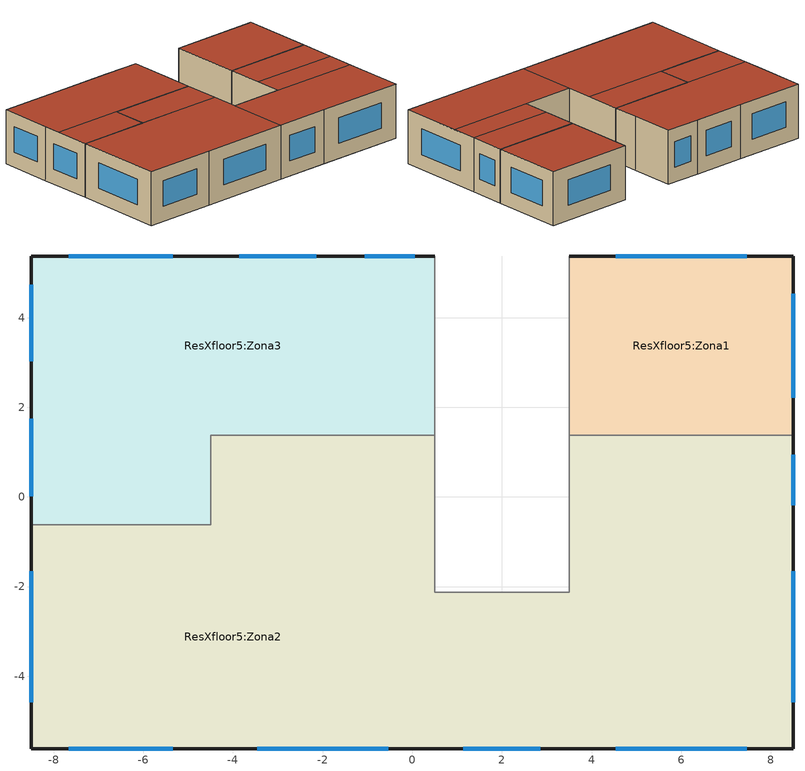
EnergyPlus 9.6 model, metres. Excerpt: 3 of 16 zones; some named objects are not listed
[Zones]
ResXfloor5:Zona3
 floor to ResXfloor4:Zona3 (Pavimento interno di progetto_Reversed_Rev): -4.5,-0.62 -8.5,-0.62 -8.5,1.38 -4.5,1.38 z12; 0.5,1.38 -8.5,1.38 -8.5,5.38 0.5,5.38 z12
 wall outside (_wall_MOD): 0.5,5.38 -1.5,5.38 -4.5,5.38 -8.5,5.38 -8.5,2.38 -8.5,-0.62 z12:15
 wall to ResXfloor5:Zona2 (115mm single leaf brick (plastered both sides)): -8.5,-0.62 -6,-0.62 -4.5,-0.62 -4.5,1.38 -1.5,1.38 0.5,1.38 z12:15
 wall to StairXnoHVAC:Zona1 (Parete semi-esposta di progetto): 0.5,1.38 0.5,2.88 0.5,5.38 z12:15
 window (Dbl LoE (e2=.1) Clr 6mm/13mm Arg - 1001): 0.06,5.38 -1.06,5.38 / -2.14,5.38 -3.86,5.38 / -5.34,5.38 -7.66,5.38 / -8.5,4.74 -8.5,3.02 / -8.5,1.74 -8.5,0.02 z12.84:14.26
 roof outside (_FlatRoof_mod): -8.5,-0.62 -4.5,-0.62 -4.5,1.38 -8.5,1.38 z15; -8.5,1.38 0.5,1.38 0.5,5.38 -8.5,5.38 z15
ResXfloor5:Zona2
 floor to ResXfloor4:Zona2 (Pavimento interno di progetto_Reversed_Rev): 8.5,-2.12 3.5,-2.12 3.5,1.38 8.5,1.38 z12; 8.5,-5.62 0.5,-5.62 0.5,-2.12 8.5,-2.12 z12; 0.5,-0.62 -4.5,-0.62 -4.5,1.38 0.5,1.38 z12; 0.5,-5.62 -8.5,-5.62 -8.5,-0.62 0.5,-0.62 z12
 wall outside (_wall_MOD): -8.5,-0.62 -8.5,-5.62 -4.5,-5.62 0.5,-5.62 3.5,-5.62 8.5,-5.62 8.5,-0.62 8.5,1.38 z12:15
 wall to StairXnoHVAC:Zona1 (Parete semi-esposta di progetto): 3.5,1.38 3.5,-2.12 0.5,-2.12 0.5,1.38 z12:15
 wall to ResXfloor5:Zona1 (115mm single leaf brick (plastered both sides)): 8.5,1.38 3.5,1.38 z12:15
 window (Dbl LoE (e2=.1) Clr 6mm/13mm Arg - 1001): -8.5,-1.66 -8.5,-4.58 / -7.66,-5.62 -5.34,-5.62 / -3.46,-5.62 -0.54,-5.62 / 1.14,-5.62 2.86,-5.62 / 4.54,-5.62 7.46,-5.62 / 8.5,-4.58 8.5,-1.66 / 8.5,-0.18 8.5,0.94 z12.84:14.26
 roof outside (_FlatRoof_mod): -4.5,-0.62 0.5,-0.62 0.5,1.37 -4.5,1.37 z15; 3.5,-0.62 8.5,-0.62 8.5,1.37 3.5,1.37 z15; 3.5,-2.13 8.5,-2.13 8.5,-0.62 3.5,-0.62 z15; 0.5,-5.63 8.5,-5.63 8.5,-2.13 0.5,-2.13 z15; -8.5,-5.63 0.5,-5.63 0.5,-0.62 -8.5,-0.62 z15
ResXfloor5:Zona1
 floor to ResXfloor4:Zona1 (Pavimento interno di progetto_Reversed_Rev): 8.5,1.38 3.5,1.38 3.5,5.38 8.5,5.38 z12
 wall outside (_wall_MOD): 8.5,1.38 8.5,5.38 3.5,5.38 z12:15
 wall to StairXnoHVAC:Zona1 (Parete semi-esposta di progetto): 3.5,5.38 3.5,1.38 z12:15
 window (Dbl LoE (e2=.1) Clr 6mm/13mm Arg - 1001): 8.5,2.21 8.5,4.54 / 7.46,5.38 4.54,5.38 z12.84:14.26
 roof outside (_FlatRoof_mod): 3.5,1.38 8.5,1.38 8.5,5.38 3.5,5.38 z15
[Building]
Building: North Axis=0; Terrain=Suburbs; Loads Convergence Tolerance Value=0.04; Temperature Convergence Tolerance Value=0.4; Solar Distribution=FullExterior; Maximum Number of Warmup Days=25; Minimum Number of Warmup Days=6
[Site:Location]
Senza titolo (01-01:31-12)  (01-01:31-12): Latitude=45.22; Longitude=7.65; Time Zone=1; Elevation=287
[SizingPeriod:DesignDay] Day of Month=15; Humidity Condition Type=WetBulb; Barometric Pressure=97924.4; Rain Indicator=No; Snow Indicator=No
Name | Month | Day Type | Maximum DryBulb Temperature | Daily DryBulb Temperature Range | Wetbulb or DewPoint at Maximum DryBulb | Wind Speed | Wind Direction | Daylight Saving Time Indicator | Solar Model Indicator | Sky Clearness
Summer Design Day in Senza titolo (01-01:31-12) Giu | 6 | SummerDesignDay | 31.8 | 11.1 | 22.9 | 0 | 0 | Yes | ASHRAEClearSky | 0.98
Summer Design Day in Senza titolo (01-01:31-12) Lug | 7 | SummerDesignDay | 32.1 | 11 | 22.8 | 0 | 0 | Yes | ASHRAEClearSky | 0.98
Summer Design Day in Senza titolo (01-01:31-12) Ago | 8 | SummerDesignDay | 32.8 | 11.5 | 23.5 | 0 | 0 | Yes | ASHRAEClearSky | 0.98
Summer Design Day in Senza titolo (01-01:31-12) Set | 9 | SummerDesignDay | 29 | 11.5 | 20.2 | 0 | 0 | Yes | ASHRAEClearSky | 0.98
Winter Design Day in Senza titolo (01-01:31-12) | 1 | WinterDesignDay | -5.9 | 0 | -5.9 | 0.6 | 300 | No |  | 0
[Site:GroundTemperature:BuildingSurface]
18, 18, 18, 18, 18, 18, 18, 18, 18, 18, 18, 18
[Site:GroundTemperature:FCfactorMethod]
January Ground Temperature=1.99; February Ground Temperature=1.11; March Ground Temperature=2.67; April Ground Temperature=5.12; May Ground Temperature=11.52; June Ground Temperature=16.46; July Ground Temperature=19.79; August Ground Temperature=20.81; September Ground Temperature=19.08; October Ground Temperature=15.24; November Ground Temperature=10.12; December Ground Temperature=5.36
[Site:GroundTemperature:Shallow]
14, 14, 14, 14, 14, 14, 14, 14, 14, 14, 14, 14
[Site:GroundTemperature:Deep]
14, 14, 14, 14, 14, 14, 14, 14, 14, 14, 14, 14
[Site:GroundReflectance]
0.2, 0.2, 0.2, 0.2, 0.2, 0.2, 0.2, 0.2, 0.2, 0.2, 0.2, 0.2
[Site:GroundReflectance:SnowModifier]
2, 2
[Material] Roughness=Rough; Thermal Absorptance=0.9
Name | Thickness | Conductivity | Density | Specific Heat | Solar Absorptance | Visible Absorptance
Cast Concrete (Dense)_.1 | 0.1 | 1.4 | 2100 | 840 | 0.6 | 0.6
Gypsum Plastering_.013 | 0.013 | 0.4 | 1000 | 1000 | 0.5 | 0.5
Brickwork Inner_.115 | 0.115 | 0.62 | 1700 | 800 | 0.7 | 0.7
Brickwork Outer_.1 | 0.1 | 0.84 | 1700 | 800 | 0.7 | 0.7
XPS Extruded Polystyrene  - CO2 Blowing_.0795 | 0.0795 | 0.034 | 35 | 1400 | 0.6 | 0.6
Concrete Block (Medium)_.1 | 0.1 | 0.51 | 1400 | 1000 | 0.6 | 0.6
Cement/plaster/mortar - cement plaster sand aggregate_.015 | 0.015 | 0.72 | 1860 | 840 | 0.6 | 0.6
_Insulation_.0001 | 0.0001 | 0.04 | 15 | 1400 | 0.6 | 0.6
Brick_.06 | 0.06 | 0.72 | 1920 | 840 | 0.6 | 0.6
Concrete Block (Medium)_.13 | 0.13 | 0.51 | 1400 | 1000 | 0.6 | 0.6
Gypsum Plastering_.015 | 0.015 | 0.4 | 1000 | 1000 | 0.5 | 0.5
Asphalt 1_.01 | 0.01 | 0.7 | 2100 | 1000 | 0.85 | 0.9
MW Glass Wool (rolls)_.0001 | 0.0001 | 0.04 | 12 | 840 | 0.6 | 0.6
Cement/plaster/mortar - cement plaster_.04 | 0.04 | 0.72 | 1760 | 840 | 0.6 | 0.6
Concrete cast - dense reinforced_.2 | 0.2 | 1.9 | 2300 | 840 | 0.6 | 0.6
Plasterboard_.013 | 0.013 | 0.25 | 2800 | 896 | 0.5 | 0.5
[Material:NoMass]
9_RVAL_4: Roughness=Rough; Thermal Resistance=0.18; Thermal Absorptance=0.9; Solar Absorptance=0.7; Visible Absorptance=0.7
[WindowMaterial:Glazing] Optical Data Type=SpectralAverage; Thickness=0.006; Infrared Transmittance at Normal Incidence=0; Front Side Infrared Hemispherical Emissivity=0.84; Conductivity=0.9; Dirt Correction Factor for Solar and Visible Transmittance=1
Name | Solar Transmittance at Normal Incidence | Front Side Solar Reflectance at Normal Incidence | Back Side Solar Reflectance at Normal Incidence | Visible Transmittance at Normal Incidence | Front Side Visible Reflectance at Normal Incidence | Back Side Visible Reflectance at Normal Incidence | Back Side Infrared Hemispherical Emissivity
3 | 0.775 | 0.071 | 0.071 | 0.881 | 0.08 | 0.08 | 0.84
42 | 0.6 | 0.17 | 0.22 | 0.84 | 0.055 | 0.078 | 0.1
[WindowMaterial:Gas]
1004: Gas Type=Argon; Thickness=0.013
[WindowMaterial:Blind]
20002: Slat Orientation=Horizontal; Slat Width=0.025; Slat Separation=0.01875; Slat Thickness=0.001; Slat Angle=45; Slat Conductivity=0.9; Slat Beam Solar Transmittance=0; Front Side Slat Beam Solar Reflectance=0.5; Back Side Slat Beam Solar Reflectance=0.5; Slat Diffuse Solar Transmittance=0; Front Side Slat Diffuse Solar Reflectance=0.5; Back Side Slat Diffuse Solar Reflectance=0.5; Slat Beam Visible Transmittance=0; Front Side Slat Beam Visible Reflectance=0.5; Back Side Slat Beam Visible Reflectance=0.5; Slat Diffuse Visible Transmittance=0; Front Side Slat Diffuse Visible Reflectance=0.5; Back Side Slat Diffuse Visible Reflectance=0.5; Slat Infrared Hemispherical Transmittance=0; Front Side Slat Infrared Hemispherical Emissivity=0.9; Back Side Slat Infrared Hemispherical Emissivity=0.9; Blind to Glass Distance=0.05; Blind Top Opening Multiplier=0.5; Blind Bottom Opening Multiplier=0.5; Blind Left Side Opening Multiplier=0.5; Blind Right Side Opening Multiplier=0.5; Minimum Slat Angle=0; Maximum Slat Angle=180
[Construction]
Pavimento interno di progetto_Reversed_Rev; Massa interna di progetto: Cast Concrete (Dense)_.1
115mm single leaf brick (plastered both sides): Gypsum Plastering_.013, Brickwork Inner_.115, Gypsum Plastering_.013
Parete semi-esposta di progetto: Brickwork Outer_.1, XPS Extruded Polystyrene  - CO2 Blowing_.0795, Concrete Block (Medium)_.1, Gypsum Plastering_.013
_wall_MOD: Cement/plaster/mortar - cement plaster sand aggregate_.015, _Insulation_.0001, Brick_.06, 9_RVAL_4, Concrete Block (Medium)_.13, Gypsum Plastering_.015
_FlatRoof_mod: Asphalt 1_.01, MW Glass Wool (rolls)_.0001, Cement/plaster/mortar - cement plaster_.04, Concrete cast - dense reinforced_.2, Plasterboard_.013
Dbl LoE (e2=.1) Clr 6mm/13mm Arg - 1001: 42, 1004, 3
Dbl LoE (e2=.1) Clr 6mm/13mm Arg - 2001: 20002, 42, 1004, 3
[Zone] Type=1; Multiplier=1; Zone Inside Convection Algorithm=TARP; Part of Total Floor Area=Yes
Name | Volume | Floor Area
ResXfloor5:Zona3 | 131.9602 | 43.9867
ResXfloor5:Zona2 | 301.5398 | 100.5133
ResXfloor5:Zona1 | 60 | 20
[WindowShadingControl] Shading Type=ExteriorBlind; Construction with Shading=Dbl LoE (e2=.1) Clr 6mm/13mm Arg - 2001; Shading Control Type=OnIfHighOutdoorAirTempAndHighHorizontalSolar; Schedule=Summer (Northern Hemisphere); Setpoint=24; Shading Control Is Scheduled=Yes; Glare Control Is Active=No; Type of Slat Angle Control for Blinds=FixedSlatAngle; Setpoint 2=120; Multiple Surface Control Type=Group
Name | Zone | Fenestration Surface 1 | Fenestration Surface 2 | Fenestration Surface 3 | Fenestration Surface 4 | Fenestration Surface 5 | Fenestration Surface 6 | Fenestration Surface 7
131001 | ResXfloor5:Zona3 | ResXfloor5:Zona3_Wall_7_0_0_0_0_0_Win | ResXfloor5:Zona3_Wall_8_0_0_0_0_0_Win | ResXfloor5:Zona3_Wall_9_0_0_0_0_0_Win | ResXfloor5:Zona3_Wall_10_0_0_0_0_0_Win | ResXfloor5:Zona3_Wall_11_0_0_0_0_0_Win
141001 | ResXfloor5:Zona2 | ResXfloor5:Zona2_Wall_8_0_0_0_0_0_Win | ResXfloor5:Zona2_Wall_9_0_0_0_0_0_Win | ResXfloor5:Zona2_Wall_10_0_0_0_0_0_Win | ResXfloor5:Zona2_Wall_11_0_0_0_0_0_Win | ResXfloor5:Zona2_Wall_12_0_0_0_0_0_Win | ResXfloor5:Zona2_Wall_13_0_0_0_0_0_Win | ResXfloor5:Zona2_Wall_14_0_0_0_0_0_Win
151001 | ResXfloor5:Zona1 | ResXfloor5:Zona1_Wall_2_0_0_0_0_0_Win | ResXfloor5:Zona1_Wall_3_0_0_0_0_0_Win
[InternalMass] Construction=Massa interna di progetto
Name | Zone or ZoneList | Surface Area
ResXfloor5:Zona3 Internal mass | ResXfloor5:Zona3 | 100
ResXfloor5:Zona2 Internal mass | ResXfloor5:Zona2 | 112
[PEOPLE] Number of People Schedule=_EN16798-1_RES_OCC; Number of People Calculation Method=People/Area; People per Floor Area=0.0188; Fraction Radiant=0.3; Sensible Heat Fraction=AutoCalculate; Carbon Dioxide Generation Rate=3.82e-08; Enable ASHRAE 55 Comfort Warnings=No; Mean Radiant Temperature Calculation Type=ZoneAveraged; Work Efficiency Schedule=Work efficiency; Clothing Insulation Calculation Method=ClothingInsulationSchedule; Air Velocity Schedule=Default Air Velocity for Comfort Calculations; Thermal Comfort Model 1 Type=Fanger; Thermal Comfort Model 2 Type=AdaptiveCEN15251
Name | Zone or ZoneList or Space or SpaceList | Activity Level Schedule | Clothing Insulation Schedule
People ResXfloor5:Zona3 | ResXfloor5:Zona3 | Activity Schedule 1521 | Clothing Schedule 1521
People ResXfloor5:Zona2 | ResXfloor5:Zona2 | Activity Schedule 1536 | Clothing Schedule 1536
People ResXfloor5:Zona1 | ResXfloor5:Zona1 | Activity Schedule 1555 | Clothing Schedule 1555
[Lights] Schedule=_EN16798-1_RES_light; Design Level Calculation Method=Watts/Area; Watts per Zone Floor Area=3; Return Air Fraction=0; Fraction Radiant=0.42; Fraction Visible=0.18; Fraction Replaceable=1
Name | Zone or ZoneList or Space or SpaceList | EndUse Subcategory
ResXfloor5:Zona3 General lighting | ResXfloor5:Zona3 | ELECTRIC EQUIPMENT#ResXfloor5:Zona3#GeneralLights
ResXfloor5:Zona2 General lighting | ResXfloor5:Zona2 | ELECTRIC EQUIPMENT#ResXfloor5:Zona2#GeneralLights
ResXfloor5:Zona1 General lighting | ResXfloor5:Zona1 | ELECTRIC EQUIPMENT#ResXfloor5:Zona1#GeneralLights
[OtherEquipment] Fuel Type=Electricity; Schedule=_EN16798-1_RES_Appliances; Design Level Calculation Method=Watts/Area; Power per Zone Floor Area=3; Fraction Latent=0; Fraction Radiant=0.2; Fraction Lost=0; Carbon Dioxide Generation Rate=0; EndUse Subcategory=General
Name | Zone or ZoneList or Space or SpaceList
ResXfloor5:Zona3 Miscellaneous gain | ResXfloor5:Zona3
ResXfloor5:Zona2 Miscellaneous gain | ResXfloor5:Zona2
ResXfloor5:Zona1 Miscellaneous gain | ResXfloor5:Zona1
[ZoneContaminantSourceAndSink:Generic:Constant] Design Generation Rate=1e-06; Generation Schedule=_EN16798-1_RES_OCC; Design Removal Coefficient=0; Removal Schedule=_EN16798-1_RES_OCC
Name | Zone
ResXfloor5:Zona3 Contaminant | ResXfloor5:Zona3
ResXfloor5:Zona2 Contaminant | ResXfloor5:Zona2
ResXfloor5:Zona1 Contaminant | ResXfloor5:Zona1
[Daylighting:Controls] Daylighting Method=SplitFlux; Availability Schedule=On; Lighting Control Type=Continuous; Minimum Input Power Fraction for Continuous or ContinuousOff Dimming Control=0.1; Minimum Light Output Fraction for Continuous or ContinuousOff Dimming Control=0.1; Number of Stepped Control Steps=1; Probability Lighting will be Reset When Needed in Manual Stepped Control=1; Glare Calculation Azimuth Angle of View Direction Clockwise from Zone yAxis=0; Maximum Allowable Discomfort Glare Index=22; DElight Gridding Resolution=1; Fraction of Lights Controlled by Reference Point 1=1; Illuminance Setpoint at Reference Point 1=100
Name | Zone or Space | Glare Calculation Daylighting Reference Point | Daylighting Reference Point 1
ResXfloor5:Zona3 | ResXfloor5:Zona3 | ResXfloor5:Zona3 Ref Point 1 | ResXfloor5:Zona3 Ref Point 1
ResXfloor5:Zona2 | ResXfloor5:Zona2 | ResXfloor5:Zona2 Ref Point 1 | ResXfloor5:Zona2 Ref Point 1
ResXfloor5:Zona1 | ResXfloor5:Zona1 | ResXfloor5:Zona1 Ref Point 1 | ResXfloor5:Zona1 Ref Point 1
[ZoneInfiltration:DesignFlowRate] Schedule=On 24/7; Design Flow Rate Calculation Method=Flow/zone; Constant Term Coefficient=1; Temperature Term Coefficient=0; Velocity Term Coefficient=0; Velocity Squared Term Coefficient=0
Name | Zone or ZoneList | Design Flow Rate
ResXfloor5:Zona3 Infiltration | ResXfloor5:Zona3 | 0.025659
ResXfloor5:Zona2 Infiltration | ResXfloor5:Zona2 | 0.058633
ResXfloor5:Zona1 Infiltration | ResXfloor5:Zona1 | 0.011667
[ZoneVentilation:DesignFlowRate] Schedule=Summer (Northern Hemisphere); Design Flow Rate Calculation Method=Flow/zone; Ventilation Type=NATURAL; Fan Pressure Rise=0; Fan Total Efficiency=1; Constant Term Coefficient=1; Temperature Term Coefficient=0; Velocity Term Coefficient=0; Velocity Squared Term Coefficient=0; Minimum Indoor Temperature=18; Maximum Indoor Temperature=100; Delta Temperature=2; Minimum Outdoor Temperature=-100; Maximum Outdoor Temperature=100; Maximum Wind Speed=40
Name | Zone or ZoneList | Design Flow Rate
ResXfloor5:Zona3 Nat Vent | ResXfloor5:Zona3 | 0.183278
ResXfloor5:Zona2 Nat Vent | ResXfloor5:Zona2 | 0.418805
ResXfloor5:Zona1 Nat Vent | ResXfloor5:Zona1 | 0.083333
[DesignSpecification:OutdoorAir] Outdoor Air Method=Sum; Outdoor Air Flow per Person=0.01; Outdoor Air Flow per Zone Floor Area=0; Outdoor Air Flow per Zone=0; Outdoor Air Flow Air Changes per Hour=0; Outdoor Air Schedule=_EN16798-1_RES_OCC
ResXfloor5:Zona3; ResXfloor5:Zona2; ResXfloor5:Zona1
[DesignSpecification:ZoneAirDistribution] Zone Air Distribution Effectiveness in Cooling Mode=1; Zone Air Distribution Effectiveness in Heating Mode=1
ResXfloor5:Zona3; ResXfloor5:Zona2; ResXfloor5:Zona1
[Sizing:Zone] Zone Cooling Design Supply Air Temperature Input Method=SupplyAirTemperature; Zone Cooling Design Supply Air Temperature=12; Zone Cooling Design Supply Air Temperature Difference=0; Zone Heating Design Supply Air Temperature Input Method=SupplyAirTemperature; Zone Heating Design Supply Air Temperature=35; Zone Heating Design Supply Air Temperature Difference=0; Zone Cooling Design Supply Air Humidity Ratio=0.0077; Zone Heating Design Supply Air Humidity Ratio=0.0156; Zone Heating Sizing Factor=1.25; Zone Cooling Sizing Factor=1.15; Cooling Design Air Flow Method=DesignDay; Cooling Minimum Air Flow Fraction=0; Heating Design Air Flow Method=DesignDay
Name | Design Specification Outdoor Air Object | Design Specification Zone Air Distribution Object
ResXfloor5:Zona3 | ResXfloor5:Zona3 | ResXfloor5:Zona3
ResXfloor5:Zona2 | ResXfloor5:Zona2 | ResXfloor5:Zona2
ResXfloor5:Zona1 | ResXfloor5:Zona1 | ResXfloor5:Zona1
[ZoneControl:Thermostat] Control Type Schedule=Zone Control Type Sched
Name | Zone or ZoneList | Control 1
ResXfloor5:Zona3 Thermostat | ResXfloor5:Zona3 | Dual Setpoint - Zone ResXfloor5:Zona3
ResXfloor5:Zona2 Thermostat | ResXfloor5:Zona2 | Dual Setpoint - Zone ResXfloor5:Zona2
ResXfloor5:Zona1 Thermostat | ResXfloor5:Zona1 | Dual Setpoint - Zone ResXfloor5:Zona1
[ThermostatSetpoint:DualSetpoint]
Name | Heating Setpoint Temperature Schedule | Cooling Setpoint Temperature Schedule
Dual Setpoint - Zone ResXfloor5:Zona3 | ResXfloor5:Zona3 Heating Setpoint Schedule | ResXfloor5:Zona3 Cooling SP Sch
Dual Setpoint - Zone ResXfloor5:Zona2 | ResXfloor5:Zona2 Heating Setpoint Schedule | ResXfloor5:Zona2 Cooling SP Sch
Dual Setpoint - Zone ResXfloor5:Zona1 | ResXfloor5:Zona1 Heating Setpoint Schedule | ResXfloor5:Zona1 Cooling SP Sch
[ZoneHVAC:IdealLoadsAirSystem] Maximum Heating Supply Air Temperature=35; Minimum Cooling Supply Air Temperature=12; Maximum Heating Supply Air Humidity Ratio=0.0156; Minimum Cooling Supply Air Humidity Ratio=0.0077; Heating Limit=LimitCapacity; Maximum Heating Air Flow Rate=Autosize; Maximum Sensible Heating Capacity=Autosize; Cooling Limit=LimitFlowRateAndCapacity; Maximum Cooling Air Flow Rate=Autosize; Maximum Total Cooling Capacity=Autosize; Dehumidification Control Type=None; Humidification Control Type=None; Outdoor Air Economizer Type=NoEconomizer; Heat Recovery Type=Sensible; Sensible Heat Recovery Effectiveness=0.7; Latent Heat Recovery Effectiveness=0.65
Name | Heating Availability Schedule | Cooling Availability Schedule | Design Specification Outdoor Air Object
ResXfloor5:Zona3 Ideal Loads Air | ResXfloor5:Zona3 Heating Availability Sch | ResXfloor5:Zona3 Cooling Availability Sch | ResXfloor5:Zona3
ResXfloor5:Zona2 Ideal Loads Air | ResXfloor5:Zona2 Heating Availability Sch | ResXfloor5:Zona2 Cooling Availability Sch | ResXfloor5:Zona2
ResXfloor5:Zona1 Ideal Loads Air | ResXfloor5:Zona1 Heating Availability Sch | ResXfloor5:Zona1 Cooling Availability Sch | ResXfloor5:Zona1
[Zone equipment]
ResXfloor5:Zona3: ResXfloor5:Zona3 Ideal Loads Air
ResXfloor5:Zona2: ResXfloor5:Zona2 Ideal Loads Air
ResXfloor5:Zona1: ResXfloor5:Zona1 Ideal Loads Air
[EXTERNALINTERFACE:FUNCTIONALMOCKUPUNITEXPORT:FROM:VARIABLE]
Name | OutputVariable Index Key | OutputVariable | FMU Variable
 | People ResXfloor2:Zona3 | Zone Thermal Comfort Fanger Model PMV | PMV_Zona3_fmu
 | People ResXfloor2:Zona2 | Zone Thermal Comfort Fanger Model PMV | PMV_Zona2_fmu
 | People ResXfloor2:Zona1 | Zone Thermal Comfort Fanger Model PMV | PMV_Zona1_fmu
 | Environment | Site Outdoor Air Drybulb Temperature | Tout_fmu
[WaterUse:Equipment] Flow Rate Fraction Schedule=_EN16798-1_RES_OCC
Name | EndUse Subcategory | Peak Flow Rate | Target Temperature Schedule | Hot Water Supply Temperature Schedule | Cold Water Supply Temperature Schedule | Zone
DHW ResXfloor5:Zona3 | DHW ResXfloor5:Zona3 | 4.22949e-07 | DHW Supply Temperature ResXfloor5:Zona3 | DHW Supply Temperature ResXfloor5:Zona3 | DHW Mains Temperature ResXfloor5:Zona3 | ResXfloor5:Zona3
DHW ResXfloor5:Zona2 | DHW ResXfloor5:Zona2 | 9.66474e-07 | DHW Supply Temperature ResXfloor5:Zona2 | DHW Supply Temperature ResXfloor5:Zona2 | DHW Mains Temperature ResXfloor5:Zona2 | ResXfloor5:Zona2
DHW ResXfloor5:Zona1 | DHW ResXfloor5:Zona1 | 1.92308e-07 | DHW Supply Temperature ResXfloor5:Zona1 | DHW Supply Temperature ResXfloor5:Zona1 | DHW Mains Temperature ResXfloor5:Zona1 | ResXfloor5:Zona1
[Schedule:Day:Hourly]
Summer Control Type Day Sch; Winter Control Type Day Sch: 4, 4, 4, 4, 4, 4, 4, 4, 4, 4, 4, 4, 4, 4, 4, 4, 4, 4, 4, 4, 4, 4, 4, 4
[Schedule:Week:Daily]
Summer Control Type Week Sch: Summer Control Type Day Sch, Summer Control Type Day Sch, Summer Control Type Day Sch, Summer Control Type Day Sch, Summer Control Type Day Sch, Summer Control Type Day Sch, Summer Control Type Day Sch, Summer Control Type Day Sch, Summer Control Type Day Sch, Summer Control Type Day Sch, Summer Control Type Day Sch, Summer Control Type Day Sch
Winter Control Type Week Sch: Winter Control Type Day Sch, Winter Control Type Day Sch, Winter Control Type Day Sch, Winter Control Type Day Sch, Winter Control Type Day Sch, Winter Control Type Day Sch, Winter Control Type Day Sch, Winter Control Type Day Sch, Winter Control Type Day Sch, Winter Control Type Day Sch, Winter Control Type Day Sch, Winter Control Type Day Sch
[Schedule:Year]
Zone Control Type Sched: Winter Control Type Week Sch, 1, 1, 3, 31, Summer Control Type Week Sch, 4, 1, 9, 30, Winter Control Type Week Sch, 10, 1, 12, 31
[Schedule:Compact]
On; On 24/7: Through: 12/31, For: AllDays, Until: 24:00, 1
Work efficiency: Through: 12/31, For: AllDays, Until: 24:00, 0
Summer (Northern Hemisphere): Through: 31 Mar, For: AllDays, Until: 24:00, 0, Through: 30 Sep, For: AllDays, Until: 24:00, 1, Through: 31 Dec, For: AllDays, Until: 24:00, 0
Default Air Velocity for Comfort Calculations: Through: 12/31, For: AllDays, Until: 24:00, 0.137
_EN16798-1_RES_light: Through: 31 Dec, For: Weekdays SummerDesignDay Weekends, Until: 07:00, 0, Until: 11:00, 0.15, Until: 17:00, 0.05, Until: 23:00, 0.2, Until: 24:00, 0.15, For: WinterDesignDay AllOtherDays, Until: 24:00, 0
Activity Schedule 1521; Activity Schedule 1536; Activity Schedule 1555: Through: 12/31, For: AllDays, Until: 24:00, 130
Clothing Schedule 1521; Clothing Schedule 1536; Clothing Schedule 1555: Through: 4/1, For: AllDays, Until: 24:00, 1, Through: 9/30, For: AllDays, Until: 24:00, .5, Through: 12/31, For: AllDays, Until: 24:00, 1
DHW Supply Temperature ResXfloor5:Zona3; DHW Supply Temperature ResXfloor5:Zona2; DHW Supply Temperature ResXfloor5:Zona1: Through: 12/31, For: AllDays, Until: 24:00, 65
DHW Mains Temperature ResXfloor5:Zona3; DHW Mains Temperature ResXfloor5:Zona2; DHW Mains Temperature ResXfloor5:Zona1: Through: 12/31, For: AllDays, Until: 24:00, 10
ResXfloor5:Zona3 Heating Setpoint Schedule; ResXfloor5:Zona2 Heating Setpoint Schedule; ResXfloor5:Zona1 Heating Setpoint Schedule: Through: 31 Mar, For: Weekdays SummerDesignDay WinterDesignDay, Until: 06:00, 12, Until: 09:00, 20, Until: 16:00, 12, Until: 22:00, 20, Until: 24:00, 12, For: Weekends, Until: 07:00, 12, Until: 22:00, 20, Until: 24:00, 12, For: AllOtherDays, Until: 24:00, -50, Through: 30 Sep, For: AllDays, Until: 24:00, -50, Through: 31 Dec, For: Weekdays SummerDesignDay WinterDesignDay, Until: 06:00, 12, Until: 09:00, 20, Until: 16:00, 12, Until: 22:00, 20, Until: 24:00, 12, For: Weekends, Until: 07:00, 12, Until: 22:00, 20, Until: 24:00, 12, For: AllOtherDays, Until: 24:00, -50
ResXfloor5:Zona3 Heating Availability Sch; ResXfloor5:Zona2 Heating Availability Sch; ResXfloor5:Zona1 Heating Availability Sch: Through: 31 Mar, For: Weekdays SummerDesignDay WinterDesignDay, Until: 06:00, 1, Until: 09:00, 1, Until: 16:00, 1, Until: 22:00, 1, Until: 24:00, 1, For: Weekends, Until: 07:00, 1, Until: 22:00, 1, Until: 24:00, 1, For: AllOtherDays, Until: 24:00, 0, Through: 30 Sep, For: AllDays, Until: 24:00, 0, Through: 31 Dec, For: Weekdays SummerDesignDay WinterDesignDay, Until: 06:00, 1, Until: 09:00, 1, Until: 16:00, 1, Until: 22:00, 1, Until: 24:00, 1, For: Weekends, Until: 07:00, 1, Until: 22:00, 1, Until: 24:00, 1, For: AllOtherDays, Until: 24:00, 0
ResXfloor5:Zona3 Cooling SP Sch; ResXfloor5:Zona2 Cooling SP Sch; ResXfloor5:Zona1 Cooling SP Sch: Through: 31 Mar, For: AllDays, Until: 24:00, 100, Through: 30 Sep, For: Weekdays SummerDesignDay WinterDesignDay, Until: 09:00, 100, Until: 14:00, 28, Until: 22:00, 26, Until: 24:00, 28, For: Weekends, Until: 09:00, 100, Until: 22:00, 26, Until: 24:00, 28, For: AllOtherDays, Until: 24:00, 100, Through: 31 Dec, For: AllDays, Until: 24:00, 100
ResXfloor5:Zona3 Cooling Availability Sch; ResXfloor5:Zona2 Cooling Availability Sch; ResXfloor5:Zona1 Cooling Availability Sch: Through: 31 Mar, For: AllDays, Until: 24:00, 0, Through: 30 Sep, For: Weekdays SummerDesignDay WinterDesignDay, Until: 09:00, 0, Until: 14:00, 1, Until: 22:00, 1, Until: 24:00, 1, For: Weekends, Until: 09:00, 0, Until: 22:00, 1, Until: 24:00, 1, For: AllOtherDays, Until: 24:00, 0, Through: 31 Dec, For: AllDays, Until: 24:00, 0
[SCHEDULE:COMPACT]
_EN16798-1_RES_OCC: Through: 31 Dec, For: WinterDesignDay, Until: 24:00, 0, For: Weekends, Until: 07:00, 1, Until: 23:00, 0.8, Until: 24:00, 1, For: AllOtherDays, Until: 07:00, 1, Until: 10:00, 0.5, Until: 14:00, 0.1, Until: 17:00, 0.2, Until: 20:00, 0.5, Until: 23:00, 0.8, Until: 24:00, 1
_EN16798-1_RES_Appliances: Through: 31 Dec, For: WinterDesignDay, Until: 24:00, 0, For: AllOtherDays, Until: 08:00, 0.5, Until: 10:00, 0.7, Until: 12:00, 0.5, Until: 16:00, 0.6, Until: 18:00, 0.5, Until: 20:00, 0.7, Until: 23:00, 0.8, Until: 24:00, 0.6
